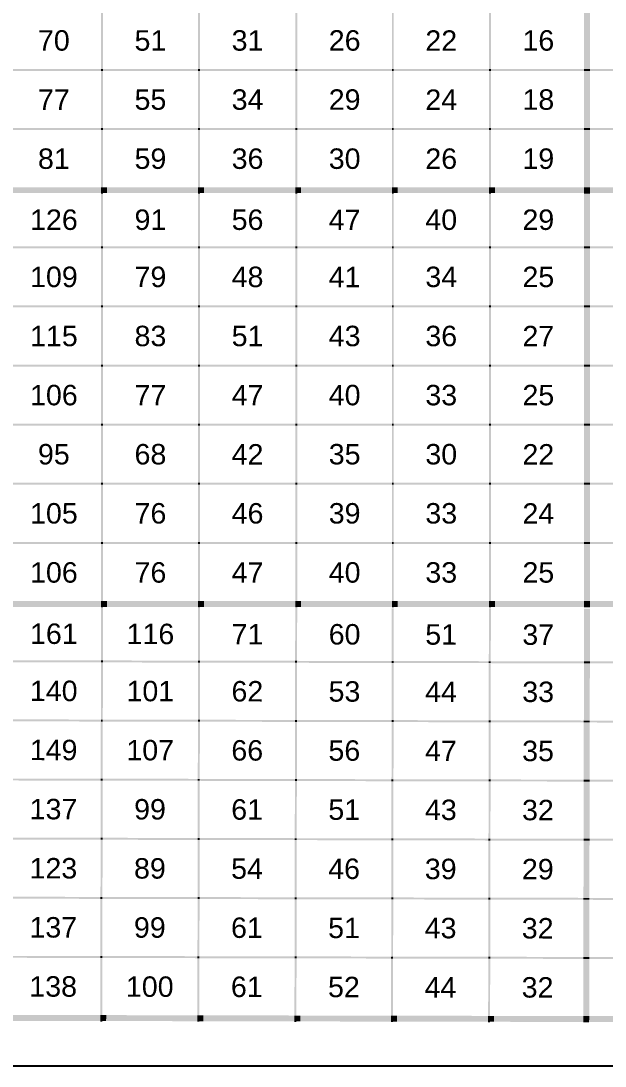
# Model space of a CAD drawing. Header units: inches. Extents: x 4293 to 10865, y -6935 to 441.
# Drawn here: x 5174.6 to 5316.8, y -675.9 to -421.3 of the extents above; entities that cross this region are included whole.
import ezdxf

# ---------------------------------------------------------------- set-up
doc = ezdxf.new("R2010")
doc.units = ezdxf.units.IN
doc.header["$MEASUREMENT"] = 0
doc.layers.get('Defpoints').update_dxf_attribs({"color": 104})
doc.layers.add('PDF_Text', color=7, linetype='Continuous', lineweight=35)
doc.styles.add('PDF Arial', font='arial.ttf')

# ---------------------------------------------------------------- blocks, each defined once
blk = doc.blocks.new('A$C8dca8dff')
at = {"transparency": 33554610}
for points in [[(2.0867, -11.3217), (2.0933, -11.3217), (2.0867, -11.515), (2.0933, -11.515)], [(2.415, -11.3217), (2.4217, -11.3217), (2.415, -11.515), (2.4217, -11.515)], [(2.7433, -11.3217), (2.75, -11.3217), (2.7433, -11.515), (2.75, -11.515)], [(3.07, -11.3217), (3.0767, -11.3217), (3.07, -11.515), (3.0767, -11.515)], [(3.3983, -11.3217), (3.405, -11.3217), (3.3983, -11.515), (3.405, -11.515)], [(3.72, -11.3217), (3.74, -11.3217), (3.72, -11.515), (3.74, -11.515)], [(1.7667, -11.515), (2.0867, -11.515), (1.7667, -11.5217), (2.0867, -11.5217)], [(2.0867, -11.515), (2.0933, -11.515), (2.0867, -11.5217), (2.0933, -11.5217)], [(2.0867, -11.5217), (2.0933, -11.5217), (2.0867, -11.715), (2.0933, -11.715)], [(2.0933, -11.515), (2.415, -11.515), (2.0933, -11.5217), (2.415, -11.5217)], [(2.415, -11.515), (2.4217, -11.515), (2.415, -11.5217), (2.4217, -11.5217)], [(2.415, -11.5217), (2.4217, -11.5217), (2.415, -11.715), (2.4217, -11.715)], [(2.4217, -11.515), (2.7433, -11.515), (2.4217, -11.5217), (2.7433, -11.5217)], [(2.7433, -11.515), (2.75, -11.515), (2.7433, -11.5217), (2.75, -11.5217)], [(2.7433, -11.5217), (2.75, -11.5217), (2.7433, -11.715), (2.75, -11.715)], [(2.75, -11.515), (3.07, -11.515), (2.75, -11.5217), (3.07, -11.5217)], [(3.07, -11.515), (3.0767, -11.515), (3.07, -11.5217), (3.0767, -11.5217)], [(3.07, -11.5217), (3.0767, -11.5217), (3.07, -11.715), (3.0767, -11.715)], [(3.0767, -11.515), (3.3983, -11.515), (3.0767, -11.5217), (3.3983, -11.5217)], [(3.3983, -11.515), (3.405, -11.515), (3.3983, -11.5217), (3.405, -11.5217)], [(3.3983, -11.5217), (3.405, -11.5217), (3.3983, -11.715), (3.405, -11.715)], [(3.405, -11.515), (3.72, -11.515), (3.405, -11.5217), (3.72, -11.5217)], [(3.72, -11.515), (3.74, -11.515), (3.72, -11.5217), (3.74, -11.5217)], [(3.72, -11.5217), (3.74, -11.5217), (3.72, -11.715), (3.74, -11.715)], [(3.74, -11.515), (4.0533, -11.515), (3.74, -11.5217), (4.0533, -11.5217)], [(1.7667, -11.715), (2.0867, -11.715), (1.7667, -11.7217), (2.0867, -11.7217)], [(2.0867, -11.715), (2.0933, -11.715), (2.0867, -11.7217), (2.0933, -11.7217)], [(2.0867, -11.7217), (2.0933, -11.7217), (2.0867, -11.915), (2.0933, -11.915)], [(2.0933, -11.715), (2.415, -11.715), (2.0933, -11.7217), (2.415, -11.7217)], [(2.415, -11.715), (2.4217, -11.715), (2.415, -11.7217), (2.4217, -11.7217)], [(2.415, -11.7217), (2.4217, -11.7217), (2.415, -11.915), (2.4217, -11.915)], [(2.4217, -11.715), (2.7433, -11.715), (2.4217, -11.7217), (2.7433, -11.7217)], [(2.7433, -11.715), (2.75, -11.715), (2.7433, -11.7217), (2.75, -11.7217)], [(2.7433, -11.7217), (2.75, -11.7217), (2.7433, -11.915), (2.75, -11.915)], [(2.75, -11.715), (3.07, -11.715), (2.75, -11.7217), (3.07, -11.7217)], [(3.07, -11.715), (3.0767, -11.715), (3.07, -11.7217), (3.0767, -11.7217)], [(3.07, -11.7217), (3.0767, -11.7217), (3.07, -11.915), (3.0767, -11.915)], [(3.0767, -11.715), (3.3983, -11.715), (3.0767, -11.7217), (3.3983, -11.7217)], [(3.3983, -11.715), (3.405, -11.715), (3.3983, -11.7217), (3.405, -11.7217)], [(3.3983, -11.7217), (3.405, -11.7217), (3.3983, -11.915), (3.405, -11.915)], [(3.405, -11.715), (3.72, -11.715), (3.405, -11.7217), (3.72, -11.7217)], [(3.72, -11.715), (3.74, -11.715), (3.72, -11.7217), (3.74, -11.7217)], [(3.72, -11.7217), (3.74, -11.7217), (3.72, -11.915), (3.74, -11.915)], [(3.74, -11.715), (4.0533, -11.715), (3.74, -11.7217), (4.0533, -11.7217)], [(1.78, -11.915), (2.0867, -11.915), (1.78, -11.935), (2.0867, -11.935)], [(2.0867, -11.915), (2.1067, -11.915), (2.0867, -11.935), (2.1067, -11.935)], [(2.1067, -11.915), (2.415, -11.915), (2.1067, -11.935), (2.415, -11.935)], [(2.415, -11.915), (2.435, -11.915), (2.415, -11.935), (2.435, -11.935)], [(2.435, -11.915), (2.7433, -11.915), (2.435, -11.935), (2.7433, -11.935)], [(2.7433, -11.915), (2.7633, -11.915), (2.7433, -11.935), (2.7633, -11.935)], [(2.7633, -11.915), (3.07, -11.915), (2.7633, -11.935), (3.07, -11.935)], [(3.07, -11.915), (3.09, -11.915), (3.07, -11.935), (3.09, -11.935)], [(3.09, -11.915), (3.3983, -11.915), (3.09, -11.935), (3.3983, -11.935)], [(3.3983, -11.915), (3.4183, -11.915), (3.3983, -11.935), (3.4183, -11.935)], [(3.4183, -11.915), (3.72, -11.915), (3.4183, -11.935), (3.72, -11.935)], [(3.72, -11.915), (3.74, -11.915), (3.72, -11.9367), (3.74, -11.9367)], [(3.74, -11.915), (4.0533, -11.915), (3.74, -11.935), (4.0533, -11.935)], [(2.0867, -11.935), (2.0933, -11.935), (2.0867, -11.9367), (2.0933, -11.9367)], [(2.0867, -11.9367), (2.0933, -11.9367), (2.0867, -12.115), (2.0933, -12.115)], [(2.415, -11.935), (2.4217, -11.935), (2.415, -11.9367), (2.4217, -11.9367)], [(2.415, -11.9367), (2.4217, -11.9367), (2.415, -12.115), (2.4217, -12.115)], [(2.7433, -11.935), (2.75, -11.935), (2.7433, -11.9367), (2.75, -11.9367)], [(2.7433, -11.9367), (2.75, -11.9367), (2.7433, -12.115), (2.75, -12.115)], [(3.07, -11.935), (3.0767, -11.935), (3.07, -11.9367), (3.0767, -11.9367)], [(3.07, -11.9367), (3.0767, -11.9367), (3.07, -12.115), (3.0767, -12.115)], [(3.3983, -11.935), (3.405, -11.935), (3.3983, -11.9367), (3.405, -11.9367)], [(3.3983, -11.9367), (3.405, -11.9367), (3.3983, -12.115), (3.405, -12.115)], [(3.72, -11.9367), (3.74, -11.9367), (3.72, -12.115), (3.74, -12.115)], [(1.7667, -12.115), (2.0867, -12.115), (1.7667, -12.1217), (2.0867, -12.1217)], [(2.0867, -12.115), (2.0933, -12.115), (2.0867, -12.1217), (2.0933, -12.1217)], [(2.0867, -12.1217), (2.0933, -12.1217), (2.0867, -12.315), (2.0933, -12.315)], [(2.0933, -12.115), (2.415, -12.115), (2.0933, -12.1217), (2.415, -12.1217)], [(2.415, -12.115), (2.4217, -12.115), (2.415, -12.1217), (2.4217, -12.1217)], [(2.415, -12.1217), (2.4217, -12.1217), (2.415, -12.315), (2.4217, -12.315)], [(2.4217, -12.115), (2.7433, -12.115), (2.4217, -12.1217), (2.7433, -12.1217)], [(2.7433, -12.115), (2.75, -12.115), (2.7433, -12.1217), (2.75, -12.1217)], [(2.7433, -12.1217), (2.75, -12.1217), (2.7433, -12.315), (2.75, -12.315)], [(2.75, -12.115), (3.07, -12.115), (2.75, -12.1217), (3.07, -12.1217)], [(3.07, -12.115), (3.0767, -12.115), (3.07, -12.1217), (3.0767, -12.1217)], [(3.07, -12.1217), (3.0767, -12.1217), (3.07, -12.315), (3.0767, -12.315)], [(3.0767, -12.115), (3.3983, -12.115), (3.0767, -12.1217), (3.3983, -12.1217)], [(3.3983, -12.115), (3.405, -12.115), (3.3983, -12.1217), (3.405, -12.1217)], [(3.3983, -12.1217), (3.405, -12.1217), (3.3983, -12.315), (3.405, -12.315)], [(3.405, -12.115), (3.72, -12.115), (3.405, -12.1217), (3.72, -12.1217)], [(3.72, -12.115), (3.74, -12.115), (3.72, -12.1217), (3.74, -12.1217)], [(3.72, -12.1217), (3.74, -12.1217), (3.72, -12.315), (3.74, -12.315)], [(3.74, -12.115), (4.0533, -12.115), (3.74, -12.1217), (4.0533, -12.1217)], [(1.7667, -12.315), (2.0867, -12.315), (1.7667, -12.3217), (2.0867, -12.3217)], [(2.0867, -12.315), (2.0933, -12.315), (2.0867, -12.3217), (2.0933, -12.3217)], [(2.0867, -12.3217), (2.0933, -12.3217), (2.0867, -12.515), (2.0933, -12.515)], [(2.0933, -12.315), (2.415, -12.315), (2.0933, -12.3217), (2.415, -12.3217)], [(2.415, -12.315), (2.4217, -12.315), (2.415, -12.3217), (2.4217, -12.3217)], [(2.415, -12.3217), (2.4217, -12.3217), (2.415, -12.515), (2.4217, -12.515)], [(2.4217, -12.315), (2.7433, -12.315), (2.4217, -12.3217), (2.7433, -12.3217)], [(2.7433, -12.315), (2.75, -12.315), (2.7433, -12.3217), (2.75, -12.3217)], [(2.7433, -12.3217), (2.75, -12.3217), (2.7433, -12.515), (2.75, -12.515)], [(2.75, -12.315), (3.07, -12.315), (2.75, -12.3217), (3.07, -12.3217)], [(3.07, -12.315), (3.0767, -12.315), (3.07, -12.3217), (3.0767, -12.3217)], [(3.07, -12.3217), (3.0767, -12.3217), (3.07, -12.515), (3.0767, -12.515)], [(3.0767, -12.315), (3.3983, -12.315), (3.0767, -12.3217), (3.3983, -12.3217)], [(3.3983, -12.315), (3.405, -12.315), (3.3983, -12.3217), (3.405, -12.3217)], [(3.3983, -12.3217), (3.405, -12.3217), (3.3983, -12.515), (3.405, -12.515)], [(3.405, -12.315), (3.72, -12.315), (3.405, -12.3217), (3.72, -12.3217)], [(3.72, -12.315), (3.74, -12.315), (3.72, -12.3217), (3.74, -12.3217)], [(3.72, -12.3217), (3.74, -12.3217), (3.72, -12.515), (3.74, -12.515)], [(3.74, -12.315), (4.0533, -12.315), (3.74, -12.3217), (4.0533, -12.3217)], [(1.7667, -12.515), (2.0867, -12.515), (1.7667, -12.5217), (2.0867, -12.5217)], [(2.0867, -12.515), (2.0933, -12.515), (2.0867, -12.5217), (2.0933, -12.5217)], [(2.0933, -12.515), (2.415, -12.515), (2.0933, -12.5217), (2.415, -12.5217)], [(2.415, -12.515), (2.4217, -12.515), (2.415, -12.5217), (2.4217, -12.5217)], [(2.4217, -12.515), (2.7433, -12.515), (2.4217, -12.5217), (2.7433, -12.5217)], [(2.7433, -12.515), (2.75, -12.515), (2.7433, -12.5217), (2.75, -12.5217)], [(2.75, -12.515), (3.07, -12.515), (2.75, -12.5217), (3.07, -12.5217)], [(3.07, -12.515), (3.0767, -12.515), (3.07, -12.5217), (3.0767, -12.5217)], [(3.0767, -12.515), (3.3983, -12.515), (3.0767, -12.5217), (3.3983, -12.5217)], [(3.3983, -12.515), (3.405, -12.515), (3.3983, -12.5217), (3.405, -12.5217)], [(3.405, -12.515), (3.72, -12.515), (3.405, -12.5217), (3.72, -12.5217)], [(3.72, -12.515), (3.74, -12.515), (3.72, -12.5217), (3.74, -12.5217)], [(3.74, -12.515), (4.0533, -12.515), (3.74, -12.5217), (4.0533, -12.5217)], [(2.0867, -12.5217), (2.0933, -12.5217), (2.0867, -12.715), (2.0933, -12.715)], [(2.415, -12.5217), (2.4217, -12.5217), (2.415, -12.715), (2.4217, -12.715)], [(2.7433, -12.5217), (2.75, -12.5217), (2.7433, -12.715), (2.75, -12.715)], [(3.07, -12.5217), (3.0767, -12.5217), (3.07, -12.715), (3.0767, -12.715)], [(3.3983, -12.5217), (3.405, -12.5217), (3.3983, -12.715), (3.405, -12.715)], [(3.72, -12.5217), (3.74, -12.5217), (3.72, -12.715), (3.74, -12.715)], [(1.7667, -12.715), (2.0867, -12.715), (1.7667, -12.7217), (2.0867, -12.7217)], [(2.0867, -12.715), (2.0933, -12.715), (2.0867, -12.7217), (2.0933, -12.7217)], [(2.0867, -12.7217), (2.0933, -12.7217), (2.0867, -12.915), (2.0933, -12.915)], [(2.0933, -12.715), (2.415, -12.715), (2.0933, -12.7217), (2.415, -12.7217)], [(2.415, -12.715), (2.4217, -12.715), (2.415, -12.7217), (2.4217, -12.7217)], [(2.415, -12.7217), (2.4217, -12.7217), (2.415, -12.915), (2.4217, -12.915)], [(2.4217, -12.715), (2.7433, -12.715), (2.4217, -12.7217), (2.7433, -12.7217)], [(2.7433, -12.715), (2.75, -12.715), (2.7433, -12.7217), (2.75, -12.7217)], [(2.7433, -12.7217), (2.75, -12.7217), (2.7433, -12.915), (2.75, -12.915)], [(2.75, -12.715), (3.07, -12.715), (2.75, -12.7217), (3.07, -12.7217)], [(3.07, -12.715), (3.0767, -12.715), (3.07, -12.7217), (3.0767, -12.7217)], [(3.07, -12.7217), (3.0767, -12.7217), (3.07, -12.915), (3.0767, -12.915)], [(3.0767, -12.715), (3.3983, -12.715), (3.0767, -12.7217), (3.3983, -12.7217)], [(3.3983, -12.715), (3.405, -12.715), (3.3983, -12.7217), (3.405, -12.7217)], [(3.3983, -12.7217), (3.405, -12.7217), (3.3983, -12.915), (3.405, -12.915)], [(3.405, -12.715), (3.72, -12.715), (3.405, -12.7217), (3.72, -12.7217)], [(3.72, -12.715), (3.74, -12.715), (3.72, -12.7217), (3.74, -12.7217)], [(3.72, -12.7217), (3.74, -12.7217), (3.72, -12.915), (3.74, -12.915)], [(3.74, -12.715), (4.0533, -12.715), (3.74, -12.7217), (4.0533, -12.7217)], [(1.7667, -12.915), (2.0867, -12.915), (1.7667, -12.9217), (2.0867, -12.9217)], [(2.0867, -12.915), (2.0933, -12.915), (2.0867, -12.9217), (2.0933, -12.9217)], [(2.0867, -12.9217), (2.0933, -12.9217), (2.0867, -13.115), (2.0933, -13.115)], [(2.0933, -12.915), (2.415, -12.915), (2.0933, -12.9217), (2.415, -12.9217)], [(2.415, -12.915), (2.4217, -12.915), (2.415, -12.9217), (2.4217, -12.9217)], [(2.415, -12.9217), (2.4217, -12.9217), (2.415, -13.115), (2.4217, -13.115)], [(2.4217, -12.915), (2.7433, -12.915), (2.4217, -12.9217), (2.7433, -12.9217)], [(2.7433, -12.915), (2.75, -12.915), (2.7433, -12.9217), (2.75, -12.9217)], [(2.7433, -12.9217), (2.75, -12.9217), (2.7433, -13.115), (2.75, -13.115)], [(2.75, -12.915), (3.07, -12.915), (2.75, -12.9217), (3.07, -12.9217)], [(3.07, -12.915), (3.0767, -12.915), (3.07, -12.9217), (3.0767, -12.9217)], [(3.07, -12.9217), (3.0767, -12.9217), (3.07, -13.115), (3.0767, -13.115)], [(3.0767, -12.915), (3.3983, -12.915), (3.0767, -12.9217), (3.3983, -12.9217)], [(3.3983, -12.915), (3.405, -12.915), (3.3983, -12.9217), (3.405, -12.9217)], [(3.3983, -12.9217), (3.405, -12.9217), (3.3983, -13.115), (3.405, -13.115)], [(3.405, -12.915), (3.72, -12.915), (3.405, -12.9217), (3.72, -12.9217)], [(3.72, -12.915), (3.74, -12.915), (3.72, -12.9217), (3.74, -12.9217)], [(3.72, -12.9217), (3.74, -12.9217), (3.72, -13.115), (3.74, -13.115)], [(3.74, -12.915), (4.0533, -12.915), (3.74, -12.9217), (4.0533, -12.9217)], [(1.7667, -13.115), (2.0867, -13.115), (1.7667, -13.1217), (2.0867, -13.1217)], [(2.0867, -13.115), (2.0933, -13.115), (2.0867, -13.1217), (2.0933, -13.1217)], [(2.0933, -13.115), (2.415, -13.115), (2.0933, -13.1217), (2.415, -13.1217)], [(2.415, -13.115), (2.4217, -13.115), (2.415, -13.1217), (2.4217, -13.1217)], [(2.4217, -13.115), (2.7433, -13.115), (2.4217, -13.1217), (2.7433, -13.1217)], [(2.7433, -13.115), (2.75, -13.115), (2.7433, -13.1217), (2.75, -13.1217)], [(2.75, -13.115), (3.07, -13.115), (2.75, -13.1217), (3.07, -13.1217)], [(3.07, -13.115), (3.0767, -13.115), (3.07, -13.1217), (3.0767, -13.1217)], [(3.0767, -13.115), (3.3983, -13.115), (3.0767, -13.1217), (3.3983, -13.1217)], [(3.3983, -13.115), (3.405, -13.115), (3.3983, -13.1217), (3.405, -13.1217)], [(3.405, -13.115), (3.72, -13.115), (3.405, -13.1217), (3.72, -13.1217)], [(3.72, -13.115), (3.74, -13.115), (3.72, -13.1217), (3.74, -13.1217)], [(3.74, -13.115), (4.0533, -13.115), (3.74, -13.1217), (4.0533, -13.1217)], [(2.0867, -13.1217), (2.0933, -13.1217), (2.0867, -13.315), (2.0933, -13.315)], [(2.415, -13.1217), (2.4217, -13.1217), (2.415, -13.315), (2.4217, -13.315)], [(2.7433, -13.1217), (2.75, -13.1217), (2.7433, -13.315), (2.75, -13.315)], [(3.07, -13.1217), (3.0767, -13.1217), (3.07, -13.315), (3.0767, -13.315)], [(3.3983, -13.1217), (3.405, -13.1217), (3.3983, -13.315), (3.405, -13.315)], [(3.72, -13.1217), (3.74, -13.1217), (3.72, -13.315), (3.74, -13.315)], [(1.78, -13.315), (2.0867, -13.315), (1.78, -13.335), (2.0867, -13.335)], [(2.0867, -13.315), (2.1067, -13.315), (2.0867, -13.335), (2.1067, -13.335)], [(2.1067, -13.315), (2.415, -13.315), (2.1067, -13.335), (2.415, -13.335)], [(2.415, -13.315), (2.435, -13.315), (2.415, -13.335), (2.435, -13.335)], [(2.435, -13.315), (2.7433, -13.315), (2.435, -13.335), (2.7433, -13.335)], [(2.7433, -13.315), (2.7633, -13.315), (2.7433, -13.335), (2.7633, -13.335)], [(2.7633, -13.315), (3.07, -13.315), (2.7633, -13.335), (3.07, -13.335)], [(3.07, -13.315), (3.09, -13.315), (3.07, -13.335), (3.09, -13.335)], [(3.09, -13.315), (3.3983, -13.315), (3.09, -13.335), (3.3983, -13.335)], [(3.3983, -13.315), (3.4183, -13.315), (3.3983, -13.335), (3.4183, -13.335)], [(3.4183, -13.315), (3.72, -13.315), (3.4183, -13.335), (3.72, -13.335)], [(3.72, -13.315), (3.74, -13.315), (3.72, -13.3367), (3.74, -13.3367)], [(3.74, -13.315), (4.0533, -13.315), (3.74, -13.335), (4.0533, -13.335)], [(2.0866, -13.3377), (2.0933, -13.3377), (2.0863, -13.516), (2.0929, -13.516)], [(2.0867, -13.335), (2.0933, -13.335), (2.0867, -13.3367), (2.0933, -13.3367)], [(2.4149, -13.3383), (2.4216, -13.3383), (2.4146, -13.5166), (2.4213, -13.5167)], [(2.415, -13.335), (2.4217, -13.335), (2.415, -13.3367), (2.4217, -13.3367)], [(2.7433, -13.3389), (2.7499, -13.339), (2.7429, -13.5173), (2.7496, -13.5173)], [(2.7433, -13.335), (2.75, -13.335), (2.7433, -13.3367), (2.75, -13.3367)], [(3.0699, -13.3396), (3.0766, -13.3396), (3.0696, -13.5179), (3.0763, -13.5179)], [(3.07, -13.335), (3.0767, -13.335), (3.07, -13.3367), (3.0767, -13.3367)], [(3.3983, -13.3402), (3.4049, -13.3402), (3.3979, -13.5185), (3.4046, -13.5186)], [(3.3983, -13.335), (3.405, -13.335), (3.3983, -13.3367), (3.405, -13.3367)], [(3.7199, -13.3408), (3.7399, -13.3409), (3.7196, -13.5192), (3.7396, -13.5192)], [(1.7663, -13.5154), (2.0863, -13.516), (1.7663, -13.5221), (2.0863, -13.5227)], [(2.0863, -13.5227), (2.0929, -13.5227), (2.0859, -13.716), (2.0926, -13.716)], [(2.0863, -13.516), (2.0929, -13.516), (2.0863, -13.5227), (2.0929, -13.5227)], [(2.0929, -13.516), (2.4146, -13.5166), (2.0929, -13.5227), (2.4146, -13.5233)], [(2.4146, -13.5233), (2.4213, -13.5233), (2.4142, -13.7166), (2.4209, -13.7167)], [(2.4146, -13.5166), (2.4213, -13.5167), (2.4146, -13.5233), (2.4213, -13.5233)], [(2.4213, -13.5167), (2.7429, -13.5173), (2.4213, -13.5233), (2.7429, -13.5239)], [(2.7429, -13.5239), (2.7496, -13.524), (2.7425, -13.7173), (2.7492, -13.7173)], [(2.7429, -13.5173), (2.7496, -13.5173), (2.7429, -13.5239), (2.7496, -13.524)], [(2.7496, -13.5173), (3.0696, -13.5179), (2.7496, -13.524), (3.0696, -13.5246)], [(3.0696, -13.5246), (3.0762, -13.5246), (3.0692, -13.7179), (3.0759, -13.7179)], [(3.0696, -13.5179), (3.0763, -13.5179), (3.0696, -13.5246), (3.0762, -13.5246)], [(3.0763, -13.5179), (3.3979, -13.5185), (3.0762, -13.5246), (3.3979, -13.5252)], [(3.3979, -13.5252), (3.4046, -13.5252), (3.3975, -13.7185), (3.4042, -13.7186)], [(3.3979, -13.5185), (3.4046, -13.5186), (3.3979, -13.5252), (3.4046, -13.5252)], [(3.4046, -13.5186), (3.7196, -13.5192), (3.4046, -13.5252), (3.7196, -13.5258)], [(3.7196, -13.5258), (3.7396, -13.5259), (3.7192, -13.7192), (3.7392, -13.7192)], [(3.7196, -13.5192), (3.7396, -13.5192), (3.7196, -13.5258), (3.7396, -13.5259)], [(3.7396, -13.5192), (4.0529, -13.5198), (3.7396, -13.5259), (4.0529, -13.5265)], [(1.7659, -13.7154), (2.0859, -13.716), (1.7659, -13.7221), (2.0859, -13.7227)], [(2.0859, -13.716), (2.0926, -13.716), (2.0859, -13.7227), (2.0925, -13.7227)], [(2.0926, -13.716), (2.4142, -13.7166), (2.0925, -13.7227), (2.4142, -13.7233)], [(2.4142, -13.7166), (2.4209, -13.7167), (2.4142, -13.7233), (2.4209, -13.7233)], [(2.4209, -13.7167), (2.7425, -13.7173), (2.4209, -13.7233), (2.7425, -13.7239)], [(2.7425, -13.7173), (2.7492, -13.7173), (2.7425, -13.7239), (2.7492, -13.724)], [(2.7492, -13.7173), (3.0692, -13.7179), (2.7492, -13.724), (3.0692, -13.7246)], [(3.0692, -13.7179), (3.0759, -13.7179), (3.0692, -13.7246), (3.0759, -13.7246)], [(3.0759, -13.7179), (3.3975, -13.7185), (3.0759, -13.7246), (3.3975, -13.7252)], [(3.3975, -13.7185), (3.4042, -13.7186), (3.3975, -13.7252), (3.4042, -13.7252)], [(3.4042, -13.7186), (3.7192, -13.7192), (3.4042, -13.7252), (3.7192, -13.7258)], [(3.7192, -13.7192), (3.7392, -13.7192), (3.7192, -13.7258), (3.7392, -13.7259)], [(3.7392, -13.7192), (4.0525, -13.7198), (3.7392, -13.7259), (4.0525, -13.7265)], [(2.0859, -13.7227), (2.0925, -13.7227), (2.0855, -13.916), (2.0922, -13.916)], [(2.4142, -13.7233), (2.4209, -13.7233), (2.4138, -13.9166), (2.4205, -13.9166)], [(2.7425, -13.7239), (2.7492, -13.724), (2.7422, -13.9173), (2.7488, -13.9173)], [(3.0692, -13.7246), (3.0759, -13.7246), (3.0688, -13.9179), (3.0755, -13.9179)], [(3.3975, -13.7252), (3.4042, -13.7252), (3.3972, -13.9185), (3.4038, -13.9186)], [(3.7192, -13.7258), (3.7392, -13.7259), (3.7188, -13.9192), (3.7388, -13.9192)], [(1.7655, -13.9154), (2.0855, -13.916), (1.7655, -13.9221), (2.0855, -13.9227)], [(2.0855, -13.9227), (2.0922, -13.9227), (2.0851, -14.116), (2.0918, -14.116)], [(2.0855, -13.916), (2.0922, -13.916), (2.0855, -13.9227), (2.0922, -13.9227)], [(2.0922, -13.916), (2.4138, -13.9166), (2.0922, -13.9227), (2.4138, -13.9233)], [(2.4138, -13.9233), (2.4205, -13.9233), (2.4134, -14.1166), (2.4201, -14.1166)], [(2.4138, -13.9166), (2.4205, -13.9166), (2.4138, -13.9233), (2.4205, -13.9233)], [(2.4205, -13.9166), (2.7422, -13.9173), (2.4205, -13.9233), (2.7421, -13.9239)], [(2.7421, -13.9239), (2.7488, -13.924), (2.7418, -14.1173), (2.7484, -14.1173)], [(2.7422, -13.9173), (2.7488, -13.9173), (2.7421, -13.9239), (2.7488, -13.924)], [(2.7488, -13.9173), (3.0688, -13.9179), (2.7488, -13.924), (3.0688, -13.9246)], [(3.0688, -13.9246), (3.0755, -13.9246), (3.0684, -14.1179), (3.0751, -14.1179)], [(3.0688, -13.9179), (3.0755, -13.9179), (3.0688, -13.9246), (3.0755, -13.9246)], [(3.0755, -13.9179), (3.3972, -13.9185), (3.0755, -13.9246), (3.3971, -13.9252)], [(3.3971, -13.9252), (3.4038, -13.9252), (3.3968, -14.1185), (3.4034, -14.1185)], [(3.3972, -13.9185), (3.4038, -13.9186), (3.3971, -13.9252), (3.4038, -13.9252)], [(3.4038, -13.9186), (3.7188, -13.9192), (3.4038, -13.9252), (3.7188, -13.9258)], [(3.7188, -13.9258), (3.7388, -13.9259), (3.7184, -14.1192), (3.7384, -14.1192)], [(3.7188, -13.9192), (3.7388, -13.9192), (3.7188, -13.9258), (3.7388, -13.9259)], [(3.7388, -13.9192), (4.0521, -13.9198), (3.7388, -13.9259), (4.0521, -13.9265)], [(1.7651, -14.1154), (2.0851, -14.116), (1.7651, -14.122), (2.0851, -14.1227)], [(2.0851, -14.1227), (2.0918, -14.1227), (2.0847, -14.316), (2.0914, -14.316)], [(2.0851, -14.116), (2.0918, -14.116), (2.0851, -14.1227), (2.0918, -14.1227)], [(2.0918, -14.116), (2.4134, -14.1166), (2.0918, -14.1227), (2.4134, -14.1233)], [(2.4134, -14.1233), (2.4201, -14.1233), (2.4131, -14.3166), (2.4197, -14.3166)], [(2.4134, -14.1166), (2.4201, -14.1166), (2.4134, -14.1233), (2.4201, -14.1233)], [(2.4201, -14.1166), (2.7418, -14.1173), (2.4201, -14.1233), (2.7418, -14.1239)], [(2.7418, -14.1239), (2.7484, -14.1239), (2.7414, -14.3173), (2.7481, -14.3173)], [(2.7418, -14.1173), (2.7484, -14.1173), (2.7418, -14.1239), (2.7484, -14.1239)], [(2.7484, -14.1173), (3.0684, -14.1179), (2.7484, -14.1239), (3.0684, -14.1246)], [(3.0684, -14.1246), (3.0751, -14.1246), (3.068, -14.3179), (3.0747, -14.3179)], [(3.0684, -14.1179), (3.0751, -14.1179), (3.0684, -14.1246), (3.0751, -14.1246)], [(3.0751, -14.1179), (3.3968, -14.1185), (3.0751, -14.1246), (3.3968, -14.1252)], [(3.3968, -14.1252), (3.4034, -14.1252), (3.3964, -14.3185), (3.403, -14.3185)], [(3.3968, -14.1185), (3.4034, -14.1185), (3.3968, -14.1252), (3.4034, -14.1252)], [(3.4034, -14.1185), (3.7184, -14.1192), (3.4034, -14.1252), (3.7184, -14.1258)], [(3.7184, -14.1258), (3.7384, -14.1259), (3.718, -14.3192), (3.738, -14.3192)], [(3.7184, -14.1192), (3.7384, -14.1192), (3.7184, -14.1258), (3.7384, -14.1259)], [(3.7384, -14.1192), (4.0518, -14.1198), (3.7384, -14.1259), (4.0517, -14.1265)], [(1.7647, -14.3154), (2.0847, -14.316), (1.7647, -14.322), (2.0847, -14.3227)], [(2.0847, -14.316), (2.0914, -14.316), (2.0847, -14.3227), (2.0914, -14.3227)], [(2.0914, -14.316), (2.4131, -14.3166), (2.0914, -14.3227), (2.413, -14.3233)], [(2.4131, -14.3166), (2.4197, -14.3166), (2.413, -14.3233), (2.4197, -14.3233)], [(2.4197, -14.3166), (2.7414, -14.3173), (2.4197, -14.3233), (2.7414, -14.3239)], [(2.7414, -14.3173), (2.7481, -14.3173), (2.7414, -14.3239), (2.748, -14.3239)], [(2.7481, -14.3173), (3.068, -14.3179), (2.748, -14.3239), (3.068, -14.3246)], [(3.068, -14.3179), (3.0747, -14.3179), (3.068, -14.3246), (3.0747, -14.3246)], [(3.0747, -14.3179), (3.3964, -14.3185), (3.0747, -14.3246), (3.3964, -14.3252)], [(3.3964, -14.3185), (3.403, -14.3185), (3.3964, -14.3252), (3.403, -14.3252)], [(3.403, -14.3185), (3.718, -14.3192), (3.403, -14.3252), (3.718, -14.3258)], [(3.718, -14.3192), (3.738, -14.3192), (3.718, -14.3258), (3.738, -14.3259)], [(3.738, -14.3192), (4.0514, -14.3198), (3.738, -14.3259), (4.0514, -14.3265)], [(2.0847, -14.3227), (2.0914, -14.3227), (2.0843, -14.516), (2.091, -14.516)], [(2.413, -14.3233), (2.4197, -14.3233), (2.4127, -14.5166), (2.4193, -14.5166)], [(2.7414, -14.3239), (2.748, -14.3239), (2.741, -14.5173), (2.7477, -14.5173)], [(3.068, -14.3246), (3.0747, -14.3246), (3.0677, -14.5179), (3.0743, -14.5179)], [(3.3964, -14.3252), (3.403, -14.3252), (3.396, -14.5185), (3.4027, -14.5185)], [(3.718, -14.3258), (3.738, -14.3259), (3.7177, -14.5192), (3.7377, -14.5192)], [(1.7643, -14.5154), (2.0843, -14.516), (1.7643, -14.522), (2.0843, -14.5227)], [(2.0843, -14.5227), (2.091, -14.5227), (2.084, -14.716), (2.0906, -14.716)], [(2.0843, -14.516), (2.091, -14.516), (2.0843, -14.5227), (2.091, -14.5227)], [(2.091, -14.516), (2.4127, -14.5166), (2.091, -14.5227), (2.4127, -14.5233)], [(2.4127, -14.5233), (2.4193, -14.5233), (2.4123, -14.7166), (2.419, -14.7166)], [(2.4127, -14.5166), (2.4193, -14.5166), (2.4127, -14.5233), (2.4193, -14.5233)], [(2.4193, -14.5166), (2.741, -14.5173), (2.4193, -14.5233), (2.741, -14.5239)], [(2.741, -14.5239), (2.7477, -14.5239), (2.7406, -14.7173), (2.7473, -14.7173)], [(2.741, -14.5173), (2.7477, -14.5173), (2.741, -14.5239), (2.7477, -14.5239)], [(2.7477, -14.5173), (3.0677, -14.5179), (2.7477, -14.5239), (3.0676, -14.5246)], [(3.0676, -14.5246), (3.0743, -14.5246), (3.0673, -14.7179), (3.0739, -14.7179)], [(3.0677, -14.5179), (3.0743, -14.5179), (3.0676, -14.5246), (3.0743, -14.5246)], [(3.0743, -14.5179), (3.396, -14.5185), (3.0743, -14.5246), (3.396, -14.5252)], [(3.396, -14.5252), (3.4026, -14.5252), (3.3956, -14.7185), (3.4023, -14.7185)], [(3.396, -14.5185), (3.4027, -14.5185), (3.396, -14.5252), (3.4026, -14.5252)], [(3.4027, -14.5185), (3.7177, -14.5192), (3.4026, -14.5252), (3.7176, -14.5258)], [(3.7176, -14.5258), (3.7376, -14.5259), (3.7173, -14.7191), (3.7373, -14.7192)], [(3.7177, -14.5192), (3.7377, -14.5192), (3.7176, -14.5258), (3.7376, -14.5259)], [(3.7377, -14.5192), (4.051, -14.5198), (3.7376, -14.5259), (4.051, -14.5265)], [(1.7773, -14.7154), (2.084, -14.716), (1.7773, -14.7354), (2.0839, -14.736)], [(2.084, -14.716), (2.104, -14.716), (2.0839, -14.736), (2.1039, -14.736)], [(2.0839, -14.736), (2.0906, -14.736), (2.0839, -14.7377), (2.0906, -14.7377)], [(2.104, -14.716), (2.4123, -14.7166), (2.1039, -14.736), (2.4122, -14.7366)], [(2.4123, -14.7166), (2.4323, -14.7167), (2.4122, -14.7366), (2.4322, -14.7367)], [(2.4122, -14.7366), (2.4189, -14.7366), (2.4122, -14.7383), (2.4189, -14.7383)], [(2.4323, -14.7167), (2.7406, -14.7173), (2.4322, -14.7367), (2.7406, -14.7373)], [(2.7406, -14.7173), (2.7606, -14.7173), (2.7406, -14.7373), (2.7606, -14.7373)], [(2.7406, -14.7373), (2.7472, -14.7373), (2.7406, -14.7389), (2.7472, -14.7389)], [(2.7606, -14.7173), (3.0673, -14.7179), (2.7606, -14.7373), (3.0672, -14.7379)], [(3.0673, -14.7179), (3.0873, -14.7179), (3.0672, -14.7379), (3.0872, -14.7379)], [(3.0672, -14.7379), (3.0739, -14.7379), (3.0672, -14.7396), (3.0739, -14.7396)], [(3.0873, -14.7179), (3.3956, -14.7185), (3.0872, -14.7379), (3.3956, -14.7385)], [(3.3956, -14.7185), (3.4156, -14.7186), (3.3956, -14.7385), (3.4156, -14.7386)], [(3.3956, -14.7385), (3.4022, -14.7385), (3.3956, -14.7402), (3.4022, -14.7402)], [(3.4156, -14.7186), (3.7173, -14.7191), (3.4156, -14.7386), (3.7172, -14.7391)], [(3.7173, -14.7191), (3.7373, -14.7192), (3.7172, -14.7408), (3.7372, -14.7409)], [(3.7373, -14.7192), (4.0506, -14.7198), (3.7372, -14.7392), (4.0506, -14.7398)]]:
    blk.add_solid(points, dxfattribs=at)
at = {"char_height": 0.0692, "attachment_point": 4, "style": 'PDF Arial'}
for s, insert in [('70', (1.8732, -11.4188)), ('51', (2.1999, -11.4188)), ('31', (2.5283, -11.4188)), ('26', (2.8566, -11.4188)), ('22', (3.1833, -11.4188)), ('16', (3.5116, -11.4188)), ('77', (1.8732, -11.6188)), ('55', (2.1999, -11.6188)), ('34', (2.5283, -11.6188)), ('29', (2.8566, -11.6188)), ('24', (3.1833, -11.6188)), ('18', (3.5116, -11.6188)), ('81', (1.8732, -11.8188)), ('59', (2.1999, -11.8188)), ('36', (2.5283, -11.8188)), ('30', (2.8566, -11.8188)), ('26', (3.1833, -11.8188)), ('19', (3.5116, -11.8188)), ('126', (1.8466, -12.0253)), ('91', (2.1999, -12.0253)), ('56', (2.5283, -12.0253)), ('47', (2.8566, -12.0253)), ('40', (3.1833, -12.0253)), ('29', (3.5116, -12.0253)), ('109', (1.8466, -12.2187)), ('79', (2.1999, -12.2187)), ('48', (2.5283, -12.2187)), ('41', (2.8566, -12.2187)), ('34', (3.1833, -12.2187)), ('25', (3.5116, -12.2187)), ('115', (1.8466, -12.4187)), ('83', (2.1999, -12.4187)), ('51', (2.5283, -12.4187)), ('43', (2.8566, -12.4187)), ('36', (3.1833, -12.4187)), ('27', (3.5116, -12.4187)), ('106', (1.8466, -12.6187)), ('77', (2.1999, -12.6187)), ('47', (2.5283, -12.6187)), ('40', (2.8566, -12.6187)), ('33', (3.1833, -12.6187)), ('25', (3.5116, -12.6187)), ('95', (1.8732, -12.8187)), ('68', (2.1999, -12.8187)), ('42', (2.5283, -12.8187)), ('35', (2.8566, -12.8187)), ('30', (3.1833, -12.8187)), ('22', (3.5116, -12.8187)), ('105', (1.8466, -13.0187)), ('76', (2.1999, -13.0187)), ('46', (2.5283, -13.0187)), ('39', (2.8566, -13.0187)), ('33', (3.1833, -13.0187)), ('24', (3.5116, -13.0187)), ('106', (1.8466, -13.2187)), ('76', (2.1999, -13.2187)), ('47', (2.5283, -13.2187)), ('40', (2.8566, -13.2187)), ('33', (3.1833, -13.2187)), ('25', (3.5116, -13.2187))]:
    blk.add_mtext(s, dxfattribs=dict(at, insert=insert))
at = {"char_height": 0.0692, "attachment_point": 4, "rotation": 359.8892, "style": 'PDF Arial'}
for s, insert in [('161', (1.8464, -13.4259)), ('116', (2.173, -13.4265)), ('71', (2.5281, -13.4272)), ('60', (2.8564, -13.4279)), ('51', (3.183, -13.4285)), ('37', (3.5113, -13.4291)), ('140', (1.846, -13.6192)), ('101', (2.1727, -13.6199)), ('62', (2.5277, -13.6206)), ('53', (2.856, -13.6212)), ('44', (3.1827, -13.6218)), ('33', (3.511, -13.6225)), ('149', (1.8456, -13.8192)), ('107', (2.1723, -13.8199)), ('66', (2.5273, -13.8206)), ('56', (2.8556, -13.8212)), ('47', (3.1823, -13.8218)), ('35', (3.5106, -13.8225)), ('137', (1.8452, -14.0193)), ('99', (2.1985, -14.0199)), ('61', (2.5269, -14.0206)), ('51', (2.8552, -14.0212)), ('43', (3.1819, -14.0218)), ('32', (3.5102, -14.0225)), ('123', (1.8448, -14.2193)), ('89', (2.1981, -14.2199)), ('54', (2.5265, -14.2206)), ('46', (2.8548, -14.2212)), ('39', (3.1815, -14.2218)), ('29', (3.5098, -14.2225)), ('137', (1.8445, -14.4193)), ('99', (2.1978, -14.4199)), ('61', (2.5262, -14.4206)), ('51', (2.8545, -14.4212)), ('43', (3.1811, -14.4218)), ('32', (3.5094, -14.4225)), ('138', (1.8441, -14.6193)), ('100', (2.1707, -14.6199)), ('61', (2.5258, -14.6206)), ('52', (2.8541, -14.6212)), ('44', (3.1807, -14.6218)), ('32', (3.509, -14.6225))]:
    blk.add_mtext(s, dxfattribs=dict(at, insert=insert))

msp = doc.modelspace()

# ---------------------------------------------------------------- linework, layer by layer
at = {"layer": 'Defpoints', "color": 2}
msp.add_lwpolyline([(5035.23, 405.14), (6147.14, 405.14), (6147.14, -675.94), (5035.23, -675.94)], close=True, dxfattribs=at)

# ---------------------------------------------------------------- block references
at = {"layer": 'PDF_Text', "xscale": 72, "yscale": 72, "zscale": 72}
msp.add_blockref('A$C8dca8dff', (5043.88, 396.03), dxfattribs=at)

doc.saveas('drawing.dxf')
